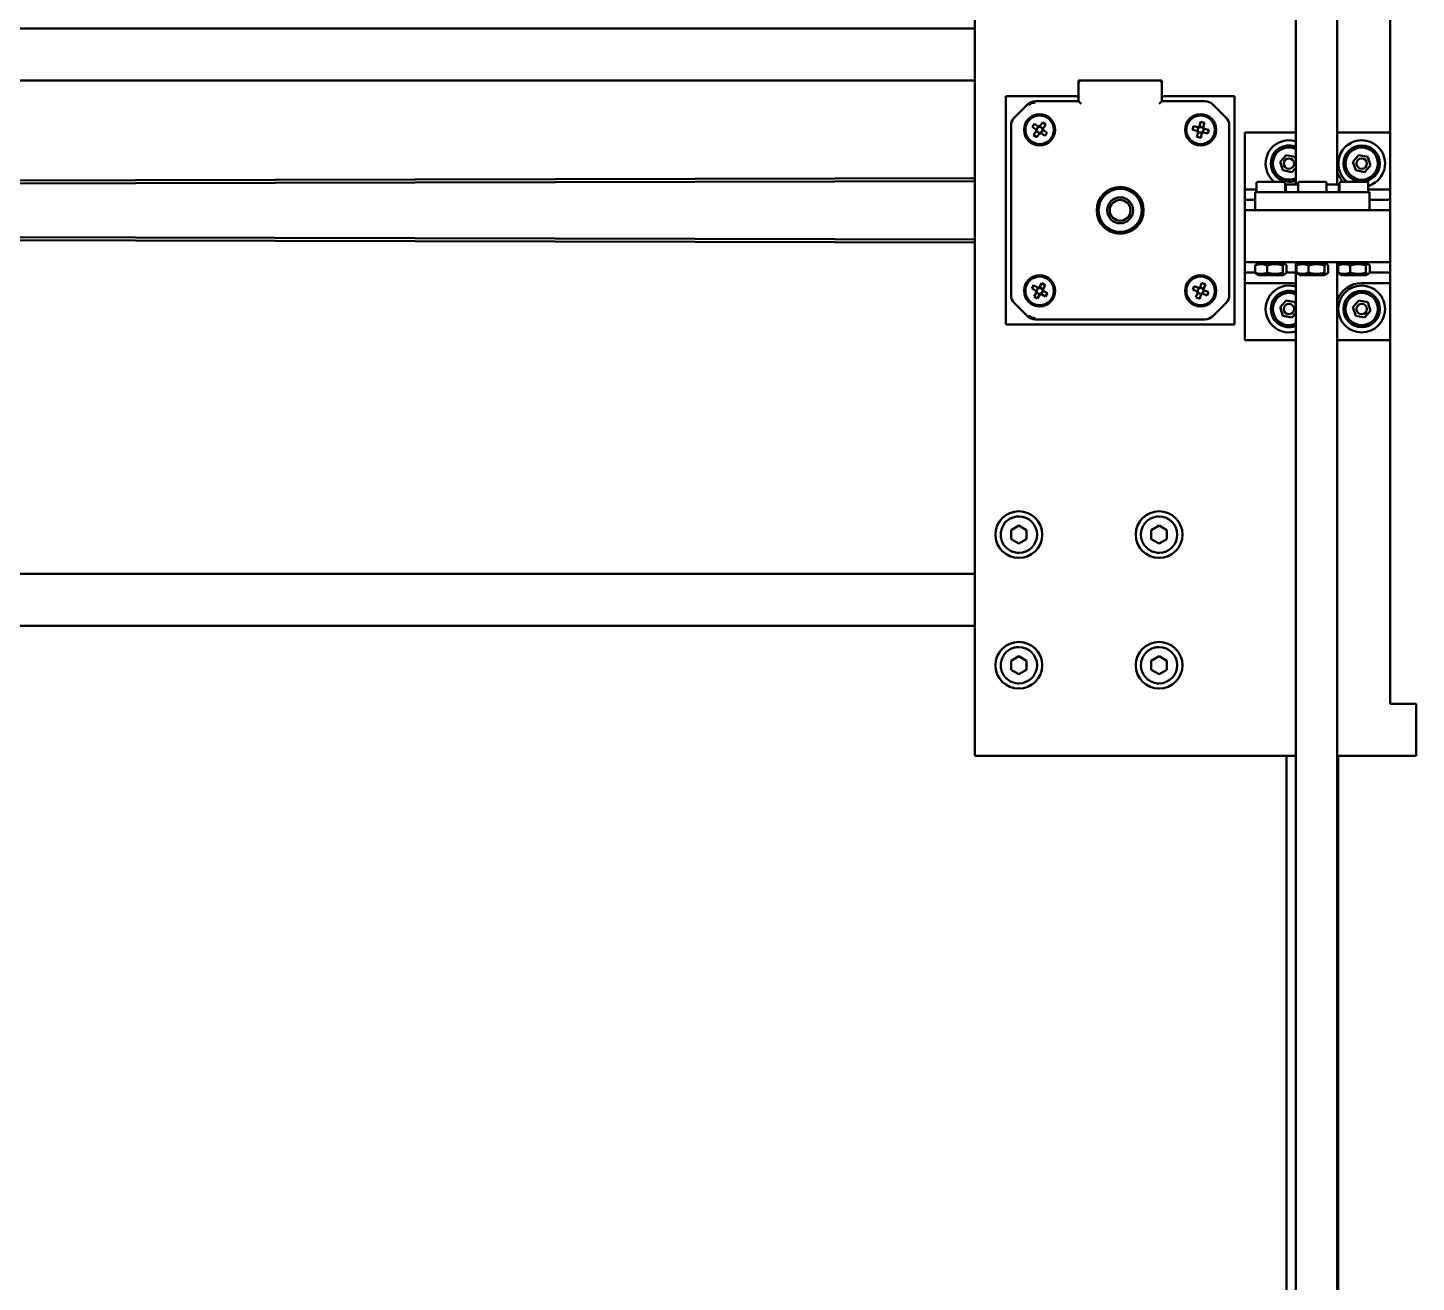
# Model space of a CAD drawing. Header units: millimetres. Extents: x -2015 to 3360, y -4745 to 2376.
# Drawn here: x 2316.1 to 2583.4, y 1659 to 1900.5 of the extents above; entities that cross this region are included whole.
import ezdxf

# ---------------------------------------------------------------- set-up
doc = ezdxf.new("R2010")
doc.units = ezdxf.units.MM
doc.header["$LTSCALE"] = 8
doc.layers.add('Visible (ISO)', color=7, linetype='Continuous', lineweight=50)

msp = doc.modelspace()

# ---------------------------------------------------------------- linework, layer by layer
at = {"layer": 'Visible (ISO)'}
for p, q in [((2560.25, 1870.34), (2560.25, 2016.31)), ((2568.25, 1870.34), (2568.25, 2016.31)), ((2578.44, 1990.34), (2578.44, 1770.34)), ((2498.44, 1760.34), (2498.44, 1982.14)), ((2131.1, 1900.34), (2498.44, 1900.34)), ((2578.44, 1900.49), (2578.44, 1890.19)), ((2131.1, 1890.34), (2498.44, 1890.34)), ((2518.94, 1890.34), (2518.44, 1890.34)), ((2518.44, 1889.84), (2518.44, 1890.34)), ((2518.94, 1890.34), (2533.94, 1890.34)), ((2534.44, 1890.34), (2533.94, 1890.34)), ((2534.44, 1890.34), (2534.44, 1890.34)), ((2534.44, 1886.34), (2534.44, 1890.34)), ((2534.44, 1890.34), (2534.44, 1889.84)), ((2578.44, 1890.19), (2578.44, 1795.08)), ((2504.44, 1843.34), (2504.44, 1887.34)), ((2504.44, 1843.34), (2504.44, 1887.34)), ((2504.44, 1887.34), (2518.44, 1887.34)), ((2518.44, 1886.34), (2518.44, 1889.84)), ((2534.44, 1889.84), (2534.44, 1889.84)), ((2534.44, 1889.84), (2534.44, 1886.34)), ((2534.44, 1889.84), (2534.44, 1886.34)), ((2534.44, 1887.34), (2548.44, 1887.34)), ((2548.44, 1887.34), (2548.44, 1843.34)), ((2506.03, 1883.12), (2508.66, 1885.75)), ((2510.07, 1886.34), (2518.44, 1886.34)), ((2518.94, 1885.84), (2518.44, 1886.34)), ((2533.94, 1885.84), (2534.44, 1886.34)), ((2534.44, 1886.34), (2542.81, 1886.34)), ((2542.81, 1886.34), (2542.81, 1886.34)), ((2546.86, 1883.12), (2544.23, 1885.75)), ((2546.86, 1883.12), (2544.23, 1885.75)), ((2544.23, 1885.75), (2544.23, 1885.75)), ((2544.23, 1885.75), (2546.86, 1883.12)), ((2544.23, 1885.75), (2544.23, 1885.75)), ((2544.23, 1885.75), (2546.86, 1883.12)), ((2509.51, 1881.4), (2509.93, 1882.01)), ((2509.93, 1882.01), (2510.68, 1881.48)), ((2510.98, 1881.53), (2511.51, 1882.28)), ((2511.51, 1882.28), (2512.11, 1881.85)), ((2541.72, 1881.5), (2541.93, 1882.38)), ((2541.93, 1882.38), (2542.65, 1882.21)), ((2542.65, 1882.21), (2542.44, 1881.32)), ((2546.86, 1883.12), (2546.86, 1883.12)), ((2546.86, 1883.12), (2546.86, 1883.12)), ((2505.44, 1848.97), (2505.44, 1881.71)), ((2510.25, 1880.88), (2509.51, 1881.4)), ((2509.77, 1879.83), (2510.3, 1880.57)), ((2510.38, 1879.4), (2509.77, 1879.83)), ((2510.32, 1880.82), (2510.39, 1880.92)), ((2510.45, 1880.57), (2510.35, 1880.65)), ((2510.9, 1880.14), (2510.38, 1879.4)), ((2510.68, 1881.33), (2510.75, 1881.43)), ((2510.96, 1880.22), (2510.86, 1880.29)), ((2510.93, 1881.46), (2511.03, 1881.39)), ((2511.21, 1880.35), (2511.13, 1880.25)), ((2511.95, 1879.67), (2511.21, 1880.19)), ((2511.43, 1881.1), (2511.53, 1881.03)), ((2511.56, 1880.85), (2511.49, 1880.75)), ((2512.11, 1881.85), (2511.59, 1881.11)), ((2511.64, 1880.8), (2512.38, 1880.27)), ((2512.38, 1880.27), (2511.95, 1879.67)), ((2540.4, 1880.83), (2540.57, 1881.55)), ((2541.28, 1880.62), (2540.4, 1880.83)), ((2540.57, 1881.55), (2541.46, 1881.34)), ((2541.23, 1879.47), (2541.44, 1880.35)), ((2541.95, 1879.29), (2541.23, 1879.47)), ((2541.37, 1880.59), (2541.4, 1880.71)), ((2541.59, 1880.41), (2541.47, 1880.44)), ((2541.52, 1881.2), (2541.55, 1881.31)), ((2541.7, 1881.41), (2541.82, 1881.38)), ((2542.16, 1880.18), (2541.95, 1879.29)), ((2542.19, 1880.27), (2542.07, 1880.3)), ((2542.3, 1881.26), (2542.42, 1881.24)), ((2542.37, 1880.48), (2542.34, 1880.36)), ((2543.31, 1880.13), (2542.43, 1880.34)), ((2542.51, 1881.08), (2542.48, 1880.96)), ((2542.6, 1881.06), (2543.49, 1880.85)), ((2543.49, 1880.85), (2543.31, 1880.13)), ((2547.44, 1878.66), (2547.44, 1881.71)), ((2547.44, 1848.97), (2547.44, 1881.71)), ((2547.44, 1881.71), (2547.44, 1881.71)), ((2547.44, 1881.71), (2547.44, 1848.97)), ((2547.44, 1881.71), (2547.44, 1881.71)), ((2547.44, 1881.71), (2547.44, 1848.97)), ((2550.44, 1869.34), (2550.44, 1880.34)), ((2550.44, 1880.34), (2560.25, 1880.34)), ((2568.25, 1880.34), (2578.44, 1880.34)), ((2578.44, 1880.34), (2578.44, 1880.34)), ((2578.44, 1840.34), (2578.44, 1880.34)), ((2578.44, 1880.34), (2578.44, 1869.34)), ((2547.44, 1878.66), (2547.44, 1852.01)), ((2547.44, 1878.66), (2547.44, 1878.66)), ((2558.94, 1877.84), (2558.94, 1877.84)), ((2572.94, 1877.84), (2572.94, 1877.84)), ((2557.25, 1874.7), (2558.4, 1875.98)), ((2557.79, 1873.05), (2557.25, 1874.7)), ((2558.4, 1875.98), (2560.1, 1875.63)), ((2560.1, 1875.63), (2560.25, 1875.17)), ((2571.25, 1874.7), (2572.4, 1875.98)), ((2571.79, 1873.05), (2571.25, 1874.7)), ((2572.4, 1875.98), (2574.1, 1875.63)), ((2574.64, 1873.98), (2573.48, 1872.69)), ((2574.1, 1875.63), (2574.64, 1873.98)), ((2498.44, 1871.54), (2142.92, 1870.7)), ((2559.48, 1872.69), (2557.79, 1873.05)), ((2560.25, 1873.55), (2559.48, 1872.69)), ((2573.48, 1872.69), (2571.79, 1873.05)), ((2498.44, 1870.94), (2142.76, 1870.1)), ((2550.44, 1869.34), (2550.44, 1867.34)), ((2552.69, 1869.34), (2550.44, 1869.34)), ((2574.44, 1868.84), (2552.44, 1868.84)), ((2552.44, 1865.34), (2552.44, 1868.84)), ((2552.69, 1870.54), (2552.69, 1868.84)), ((2552.99, 1870.84), (2557.89, 1870.84)), ((2558.19, 1870.54), (2558.19, 1868.84)), ((2558.34, 1869.34), (2558.19, 1869.34)), ((2560.69, 1870.34), (2558.34, 1870.34)), ((2558.34, 1868.84), (2558.34, 1870.34)), ((2558.94, 1870.84), (2558.94, 1870.84)), ((2560.69, 1870.54), (2560.69, 1868.84)), ((2560.99, 1870.84), (2565.89, 1870.84)), ((2566.19, 1870.54), (2566.19, 1868.84)), ((2568.54, 1870.34), (2566.19, 1870.34)), ((2568.54, 1868.84), (2568.54, 1870.34)), ((2568.69, 1870.54), (2568.69, 1868.84)), ((2568.99, 1870.84), (2573.89, 1870.84)), ((2574.19, 1870.54), (2574.19, 1868.84)), ((2578.44, 1869.34), (2574.19, 1869.34)), ((2574.44, 1865.34), (2574.44, 1868.84)), ((2578.44, 1867.34), (2578.44, 1869.34)), ((2578.44, 1869.34), (2578.44, 1869.34)), ((2550.44, 1867.34), (2550.44, 1865.34)), ((2552.44, 1867.34), (2550.44, 1867.34)), ((2578.44, 1867.34), (2574.44, 1867.34)), ((2578.44, 1865.34), (2578.44, 1867.34)), ((2578.44, 1865.34), (2550.44, 1865.34)), ((2550.44, 1865.34), (2550.44, 1855.34)), ((2578.44, 1865.34), (2578.44, 1865.34)), ((2578.44, 1855.34), (2578.44, 1865.34)), ((2131.1, 1860.61), (2498.44, 1859.74)), ((2131.1, 1860.01), (2498.44, 1859.14)), ((2550.44, 1855.34), (2550.44, 1853.34)), ((2550.44, 1855.34), (2578.44, 1855.34)), ((2553.14, 1855.24), (2552.62, 1854.94)), ((2557.74, 1855.24), (2553.14, 1855.24)), ((2553.94, 1855.34), (2553.94, 1855.24)), ((2556.94, 1855.34), (2556.94, 1855.24)), ((2557.74, 1855.24), (2558.26, 1854.94)), ((2560.25, 1615.75), (2560.25, 1855.34)), ((2561.14, 1855.24), (2560.62, 1854.94)), ((2565.74, 1855.24), (2561.14, 1855.24)), ((2561.94, 1855.34), (2561.94, 1855.24)), ((2564.94, 1855.34), (2564.94, 1855.24)), ((2565.74, 1855.24), (2566.26, 1854.94)), ((2568.25, 1558.91), (2568.25, 1855.34)), ((2569.14, 1855.24), (2568.62, 1854.94)), ((2573.74, 1855.24), (2569.14, 1855.24)), ((2569.94, 1855.34), (2569.94, 1855.24)), ((2572.94, 1855.34), (2572.94, 1855.24)), ((2573.74, 1855.24), (2574.26, 1854.94)), ((2578.44, 1853.34), (2578.44, 1855.34)), ((2578.44, 1855.34), (2578.44, 1855.34)), ((2550.44, 1853.34), (2552.41, 1853.34)), ((2550.44, 1853.34), (2550.44, 1851.34)), ((2552.41, 1854.73), (2552.41, 1853.34)), ((2553.14, 1852.84), (2552.62, 1853.14)), ((2553.14, 1852.84), (2557.74, 1852.84)), ((2554.73, 1854.73), (2554.73, 1853.34)), ((2557.74, 1852.84), (2558.26, 1853.14)), ((2557.77, 1854.73), (2557.77, 1853.34)), ((2558.47, 1853.34), (2560.25, 1853.34)), ((2558.48, 1854.73), (2558.48, 1853.34)), ((2560.41, 1854.73), (2560.41, 1853.34)), ((2561.14, 1852.84), (2560.62, 1853.14)), ((2561.14, 1852.84), (2565.74, 1852.84)), ((2562.73, 1854.73), (2562.73, 1853.34)), ((2565.74, 1852.84), (2566.26, 1853.14)), ((2565.77, 1854.73), (2565.77, 1853.34)), ((2566.48, 1854.73), (2566.48, 1853.34)), ((2568.25, 1853.34), (2568.41, 1853.34)), ((2568.41, 1854.73), (2568.41, 1853.34)), ((2569.14, 1852.84), (2568.62, 1853.14)), ((2569.14, 1852.84), (2573.74, 1852.84)), ((2570.73, 1854.73), (2570.73, 1853.34)), ((2573.74, 1852.84), (2574.26, 1853.14)), ((2573.77, 1854.73), (2573.77, 1853.34)), ((2574.47, 1853.34), (2578.44, 1853.34)), ((2574.48, 1854.73), (2574.48, 1853.34)), ((2578.44, 1851.34), (2578.44, 1853.34)), ((2509.46, 1850.27), (2509.83, 1850.91)), ((2510.25, 1849.81), (2509.46, 1850.27)), ((2509.83, 1850.91), (2510.62, 1850.45)), ((2510.33, 1849.77), (2510.39, 1849.87)), ((2510.64, 1850.3), (2510.7, 1850.41)), ((2510.87, 1850.45), (2510.98, 1850.39)), ((2510.92, 1850.53), (2511.37, 1851.32)), ((2511.37, 1851.32), (2512.01, 1850.95)), ((2511.41, 1850.15), (2511.51, 1850.08)), ((2511.56, 1849.91), (2511.5, 1849.8)), ((2512.01, 1850.95), (2511.56, 1850.16)), ((2511.64, 1849.86), (2512.43, 1849.41)), ((2540.42, 1850.07), (2540.7, 1850.76)), ((2541.26, 1849.72), (2540.42, 1850.07)), ((2540.7, 1850.76), (2541.54, 1850.41)), ((2541.34, 1849.69), (2541.39, 1849.8)), ((2541.58, 1850.26), (2541.63, 1850.37)), ((2541.79, 1850.44), (2541.91, 1850.39)), ((2541.83, 1850.53), (2542.18, 1851.36)), ((2542.18, 1851.36), (2542.86, 1851.08)), ((2542.36, 1850.2), (2542.48, 1850.15)), ((2542.54, 1849.99), (2542.5, 1849.87)), ((2542.86, 1851.08), (2542.51, 1850.24)), ((2542.63, 1849.95), (2543.47, 1849.6)), ((2547.44, 1848.97), (2547.44, 1852.01)), ((2547.44, 1852.01), (2547.44, 1852.01)), ((2550.44, 1851.34), (2558.94, 1851.34)), ((2550.44, 1840.34), (2550.44, 1851.34)), ((2558.94, 1849.84), (2558.94, 1849.84)), ((2572.94, 1851.34), (2578.44, 1851.34)), ((2572.94, 1849.84), (2572.94, 1849.84)), ((2578.44, 1851.34), (2578.44, 1851.34)), ((2578.44, 1851.34), (2578.44, 1840.34)), ((2508.66, 1844.92), (2506.03, 1847.55)), ((2509.87, 1848.72), (2510.33, 1849.51)), ((2510.51, 1848.35), (2509.87, 1848.72)), ((2510.48, 1849.53), (2510.37, 1849.59)), ((2510.97, 1849.14), (2510.51, 1848.35)), ((2511.01, 1849.22), (2510.91, 1849.28)), ((2511.25, 1849.37), (2511.19, 1849.27)), ((2512.06, 1848.77), (2511.27, 1849.22)), ((2512.43, 1849.41), (2512.06, 1848.77)), ((2541.02, 1848.6), (2541.37, 1849.44)), ((2541.71, 1848.31), (2541.02, 1848.6)), ((2541.52, 1849.47), (2541.41, 1849.52)), ((2542.06, 1849.15), (2541.71, 1848.31)), ((2542.09, 1849.24), (2541.98, 1849.28)), ((2542.31, 1849.42), (2542.26, 1849.3)), ((2543.18, 1848.92), (2542.34, 1849.27)), ((2543.47, 1849.6), (2543.18, 1848.92)), ((2544.23, 1844.92), (2546.86, 1847.55)), ((2544.23, 1844.92), (2546.86, 1847.55)), ((2546.86, 1847.55), (2544.23, 1844.92)), ((2546.86, 1847.55), (2544.23, 1844.92)), ((2546.86, 1847.55), (2546.86, 1847.55)), ((2546.86, 1847.55), (2546.86, 1847.55)), ((2547.44, 1848.97), (2547.44, 1848.97)), ((2547.44, 1848.97), (2547.44, 1848.97)), ((2557.25, 1846.7), (2558.4, 1847.98)), ((2558.4, 1847.98), (2560.1, 1847.63)), ((2560.1, 1847.63), (2560.25, 1847.17)), ((2571.25, 1846.7), (2572.4, 1847.98)), ((2572.4, 1847.98), (2574.1, 1847.63)), ((2574.1, 1847.63), (2574.64, 1845.98)), ((2544.23, 1844.92), (2544.23, 1844.92)), ((2544.23, 1844.92), (2544.23, 1844.92)), ((2557.79, 1845.05), (2557.25, 1846.7)), ((2559.48, 1844.69), (2557.79, 1845.05)), ((2560.25, 1845.55), (2559.48, 1844.69)), ((2571.79, 1845.05), (2571.25, 1846.7)), ((2573.48, 1844.69), (2571.79, 1845.05)), ((2574.64, 1845.98), (2573.48, 1844.69)), ((2548.44, 1843.34), (2504.44, 1843.34)), ((2542.81, 1844.34), (2510.07, 1844.34)), ((2542.81, 1844.34), (2542.81, 1844.34)), ((2558.94, 1842.84), (2558.94, 1842.84)), ((2572.94, 1842.84), (2572.94, 1842.84)), ((2560.25, 1840.34), (2550.44, 1840.34)), ((2578.44, 1840.34), (2568.25, 1840.34)), ((2578.44, 1840.34), (2578.44, 1840.34)), ((2505.44, 1803.78), (2506.94, 1804.64)), ((2506.94, 1806.41), (2506.94, 1806.41)), ((2506.94, 1804.64), (2508.44, 1803.78)), ((2532.44, 1803.78), (2533.94, 1804.64)), ((2533.94, 1806.41), (2533.94, 1806.41)), ((2533.94, 1804.64), (2535.44, 1803.78)), ((2505.44, 1802.05), (2505.44, 1803.78)), ((2506.94, 1801.18), (2505.44, 1802.05)), ((2508.44, 1802.05), (2506.94, 1801.18)), ((2508.44, 1803.78), (2508.44, 1802.05)), ((2532.44, 1802.05), (2532.44, 1803.78)), ((2533.94, 1801.18), (2532.44, 1802.05)), ((2535.44, 1802.05), (2533.94, 1801.18)), ((2535.44, 1803.78), (2535.44, 1802.05)), ((2506.94, 1799.41), (2506.94, 1799.41)), ((2533.94, 1799.41), (2533.94, 1799.41)), ((2169.6, 1795.34), (2498.44, 1795.34)), ((2578.44, 1785.59), (2578.44, 1795.08)), ((2169.6, 1785.34), (2498.44, 1785.34)), ((2578.44, 1785.59), (2578.44, 1780.34)), ((2506.94, 1781.26), (2506.94, 1781.26)), ((2533.94, 1781.26), (2533.94, 1781.26)), ((2578.44, 1780.34), (2578.44, 1775.34)), ((2505.44, 1778.63), (2506.94, 1779.49)), ((2505.44, 1776.9), (2505.44, 1778.63)), ((2506.94, 1779.49), (2508.44, 1778.63)), ((2508.44, 1778.63), (2508.44, 1776.9)), ((2532.44, 1778.63), (2533.94, 1779.49)), ((2532.44, 1776.9), (2532.44, 1778.63)), ((2533.94, 1779.49), (2535.44, 1778.63)), ((2535.44, 1778.63), (2535.44, 1776.9)), ((2506.94, 1776.03), (2505.44, 1776.9)), ((2508.44, 1776.9), (2506.94, 1776.03)), ((2533.94, 1776.03), (2532.44, 1776.9)), ((2535.44, 1776.9), (2533.94, 1776.03)), ((2578.44, 1775.34), (2578.44, 1775.34)), ((2578.44, 1770.34), (2578.44, 1775.34)), ((2506.94, 1774.26), (2506.94, 1774.26)), ((2533.94, 1774.26), (2533.94, 1774.26)), ((2578.44, 1770.34), (2583.44, 1770.34)), ((2583.44, 1760.34), (2583.44, 1770.34)), ((2583.44, 1770.34), (2583.44, 1770.34)), ((2583.44, 1760.34), (2583.44, 1770.34)), ((2560.25, 1760.34), (2498.44, 1760.34)), ((2558.44, 1615.76), (2558.44, 1760.34)), ((2583.44, 1760.34), (2568.25, 1760.34)), ((2568.44, 1558.91), (2568.44, 1760.34)), ((2583.44, 1760.34), (2583.44, 1760.34))]:
    msp.add_line(p, q, dxfattribs=at)
for centre, radius in [((2510.94, 1880.84), 3), ((2510.94, 1880.84), 2.75), ((2541.94, 1880.84), 3), ((2541.94, 1880.84), 2.75), ((2572.94, 1874.34), 3.5), ((2572.94, 1874.34), 3.1), ((2558.94, 1874.34), 1), ((2572.94, 1874.34), 1), ((2526.44, 1865.34), 4.5), ((2526.44, 1865.34), 4.15), ((2526.44, 1865.34), 2.5), ((2526.44, 1865.34), 2), ((2510.94, 1849.84), 3), ((2510.94, 1849.84), 2.75), ((2541.94, 1849.84), 3), ((2541.94, 1849.84), 2.75), ((2572.94, 1846.34), 4.5), ((2572.94, 1846.34), 3.5), ((2558.94, 1846.34), 1), ((2572.94, 1846.34), 3.1), ((2572.94, 1846.34), 1), ((2506.94, 1802.91), 4.5), ((2533.94, 1802.91), 4.5), ((2506.94, 1777.76), 4.5), ((2533.94, 1777.76), 4.5)]:
    msp.add_circle(centre, radius, dxfattribs=at)
for centre, radius, start, end in [((2518.94, 1889.84), 0.5, 90, 180), ((2533.94, 1889.84), 0.5, 0, 90), ((2510.07, 1884.34), 2, 90, 135), ((2510.07, 1884.34), 1.75, 90, 135), ((2542.81, 1884.34), 2, 45, 90), ((2542.81, 1884.34), 2, 45, 90), ((2507.44, 1881.71), 2, 135, 180), ((2545.44, 1881.71), 2, 0, 45), ((2545.44, 1881.71), 2, 0, 45), ((2510.94, 1880.84), 0.697, 176.741, 202.5696), ((2510.94, 1880.84), 0.556, 118.2172, 171.0934), ((2510.94, 1880.84), 0.556, 171.0934, 186.3735), ((2510.94, 1880.84), 0.556, 186.3735, 192.9371), ((2510.94, 1880.84), 0.556, 192.9371, 208.2172), ((2510.94, 1880.84), 0.556, 208.2172, 261.0934), ((2510.94, 1880.84), 0.697, 86.741, 112.5696), ((2510.94, 1880.84), 0.556, 102.9371, 118.2172), ((2510.94, 1880.84), 0.556, 96.3735, 102.9371), ((2510.94, 1880.84), 0.556, 261.0934, 276.3735), ((2510.94, 1880.84), 0.556, 81.0934, 96.3735), ((2510.94, 1880.84), 0.697, 266.741, 292.5696), ((2510.94, 1880.84), 0.556, 276.3735, 282.9371), ((2510.94, 1880.84), 0.556, 28.2172, 81.0934), ((2510.94, 1880.84), 0.556, 282.9371, 298.2172), ((2510.94, 1880.84), 0.556, 298.2172, 351.0934), ((2510.94, 1880.84), 0.556, 12.9371, 28.2172), ((2510.94, 1880.84), 0.556, 6.3735, 12.9371), ((2510.94, 1880.84), 0.556, 351.0934, 6.3735), ((2510.94, 1880.84), 0.697, 356.741, 22.5696), ((2541.94, 1880.84), 0.697, 198.5278, 224.3564), ((2541.94, 1880.84), 0.556, 140.004, 192.8802), ((2541.94, 1880.84), 0.556, 192.8802, 208.1603), ((2541.94, 1880.84), 0.556, 208.1603, 214.7239), ((2541.94, 1880.84), 0.697, 108.5278, 134.3564), ((2541.94, 1880.84), 0.556, 214.7239, 230.004), ((2541.94, 1880.84), 0.556, 124.7239, 140.004), ((2541.94, 1880.84), 0.556, 230.004, 282.8802), ((2541.94, 1880.84), 0.556, 118.1603, 124.7239), ((2541.94, 1880.84), 0.556, 102.8802, 118.1603), ((2541.94, 1880.84), 0.556, 50.004, 102.8802), ((2541.94, 1880.84), 0.556, 282.8802, 298.1603), ((2541.94, 1880.84), 0.697, 288.5278, 314.3564), ((2541.94, 1880.84), 0.556, 298.1603, 304.7239), ((2541.94, 1880.84), 0.556, 304.7239, 320.004), ((2541.94, 1880.84), 0.556, 34.7239, 50.004), ((2541.94, 1880.84), 0.556, 320.004, 12.8802), ((2541.94, 1880.84), 0.556, 28.1603, 34.7239), ((2541.94, 1880.84), 0.556, 12.8802, 28.1603), ((2541.94, 1880.84), 0.697, 18.5278, 44.3564), ((2558.94, 1874.34), 4.5, 73.1075, 231.0576), ((2558.94, 1874.34), 3.5, 68.0621, 291.9379), ((2558.94, 1874.34), 3.1, 65.0512, 294.9488), ((2558.94, 1874.34), 3.5, 68.0623, 89.9995), ((2572.94, 1874.34), 4.5, 286.1265, 231.0576), ((2572.94, 1874.34), 3.5, 269.9995, 89.9995), ((2572.94, 1874.34), 5, 200.2027, 224.427), ((2572.94, 1874.34), 5, 200.2018, 224.427), ((2526.44, 1865.34), 4.5, 107.3916, 117.609), ((2522.73, 1869.05), 1.65, 356.065, 9.6047), ((2526.44, 1870.59), 1.65, 215.3955, 228.9352), ((2526.44, 1870.59), 1.65, 311.0646, 324.6039), ((2530.16, 1869.05), 1.65, 170.3962, 183.9356), ((2552.99, 1870.54), 0.3, 90, 180), ((2557.89, 1870.54), 0.3, 0, 90), ((2558.94, 1874.34), 4.5, 260.4048, 262.3366), ((2558.94, 1874.34), 3.5, 269.9995, 291.9377), ((2560.99, 1870.54), 0.3, 90, 180), ((2565.89, 1870.54), 0.3, 0, 90), ((2568.99, 1870.54), 0.3, 90, 180), ((2573.89, 1870.54), 0.3, 0, 90), ((2526.44, 1865.34), 4.5, 152.3914, 162.6089), ((2521.19, 1865.34), 1.65, 41.0652, 54.6049), ((2522.73, 1869.05), 1.65, 260.3949, 273.9348), ((2530.16, 1869.05), 1.65, 266.0642, 279.6034), ((2526.44, 1865.34), 4.15, 15.1403, 29.8598), ((2531.69, 1865.34), 1.65, 125.3967, 138.9358), ((2521.19, 1865.34), 1.65, 305.3951, 318.9348), ((2526.44, 1865.34), 4.5, 197.3911, 207.6086), ((2522.73, 1861.63), 1.65, 86.0652, 99.6051), ((2526.44, 1865.34), 4.15, 330.1402, 344.8597), ((2530.16, 1861.63), 1.65, 80.3966, 93.9358), ((2531.69, 1865.34), 1.65, 221.0642, 234.6033), ((2522.73, 1861.63), 1.65, 350.3953, 3.935), ((2526.44, 1865.34), 4.5, 242.391, 252.6084), ((2526.44, 1860.09), 1.65, 131.0648, 144.6045), ((2526.44, 1860.09), 1.65, 35.3961, 48.9354), ((2530.16, 1861.63), 1.65, 176.0644, 189.6038), ((2510.94, 1849.84), 0.697, 182.0895, 207.918), ((2510.94, 1849.84), 0.556, 123.5656, 176.4419), ((2510.94, 1849.84), 0.556, 176.4419, 191.722), ((2510.94, 1849.84), 0.697, 92.0895, 117.918), ((2510.94, 1849.84), 0.556, 108.2855, 123.5656), ((2510.94, 1849.84), 0.556, 101.722, 108.2855), ((2510.94, 1849.84), 0.556, 86.4419, 101.722), ((2510.94, 1849.84), 0.556, 33.5656, 86.4419), ((2510.94, 1849.84), 0.556, 303.5656, 356.4419), ((2510.94, 1849.84), 0.556, 18.2855, 33.5656), ((2510.94, 1849.84), 0.556, 11.722, 18.2855), ((2510.94, 1849.84), 0.556, 356.4419, 11.722), ((2510.94, 1849.84), 0.697, 2.0895, 27.918), ((2541.94, 1849.84), 0.556, 130.8811, 183.7573), ((2541.94, 1849.84), 0.556, 183.7573, 199.0374), ((2541.94, 1849.84), 0.697, 99.4049, 125.2335), ((2541.94, 1849.84), 0.556, 115.601, 130.8811), ((2541.94, 1849.84), 0.556, 109.0374, 115.601), ((2541.94, 1849.84), 0.556, 93.7573, 109.0374), ((2541.94, 1849.84), 0.556, 40.8811, 93.7573), ((2541.94, 1849.84), 0.556, 310.8811, 3.7573), ((2541.94, 1849.84), 0.556, 25.601, 40.8811), ((2541.94, 1849.84), 0.556, 19.0374, 25.601), ((2541.94, 1849.84), 0.556, 3.7573, 19.0374), ((2541.94, 1849.84), 0.697, 9.4049, 35.2335), ((2558.94, 1846.34), 4.5, 73.1075, 286.8925), ((2558.94, 1846.34), 3.5, 68.0621, 291.9379), ((2558.94, 1846.34), 5, 74.8396, 90), ((2558.94, 1846.34), 5, 89.9997, 90), ((2558.94, 1846.34), 3.5, 68.0623, 89.9995), ((2572.94, 1846.34), 5, 90, 159.7973), ((2572.94, 1846.34), 5, 90, 159.7982), ((2572.94, 1846.34), 3.5, 269.9995, 89.9995), ((2507.44, 1848.97), 2, 180, 225), ((2510.94, 1849.84), 0.556, 191.722, 198.2855), ((2510.94, 1849.84), 0.556, 198.2855, 213.5656), ((2510.94, 1849.84), 0.556, 213.5656, 266.4419), ((2510.94, 1849.84), 0.556, 266.4419, 281.722), ((2510.94, 1849.84), 0.697, 272.0895, 297.918), ((2510.94, 1849.84), 0.556, 281.722, 288.2855), ((2510.94, 1849.84), 0.556, 288.2855, 303.5656), ((2541.94, 1849.84), 0.697, 189.4049, 215.2335), ((2541.94, 1849.84), 0.556, 199.0374, 205.601), ((2541.94, 1849.84), 0.556, 205.601, 220.8811), ((2541.94, 1849.84), 0.556, 220.8811, 273.7573), ((2541.94, 1849.84), 0.556, 273.7573, 289.0374), ((2541.94, 1849.84), 0.697, 279.4049, 305.2335), ((2541.94, 1849.84), 0.556, 289.0374, 295.601), ((2541.94, 1849.84), 0.556, 295.601, 310.8811), ((2545.44, 1848.97), 2, 315, 0), ((2545.44, 1848.97), 2, 315, 0), ((2558.94, 1846.34), 3.1, 65.0512, 294.9488), ((2510.07, 1846.34), 2, 225, 270), ((2510.07, 1846.34), 1.75, 225, 270), ((2542.81, 1846.34), 2, 270, 315), ((2542.81, 1846.34), 2, 270, 315), ((2558.94, 1846.34), 3.5, 269.9995, 291.9377), ((2506.94, 1802.91), 3.5, 269.9995, 89.9995), ((2533.94, 1802.91), 3.5, 269.9995, 89.9995), ((2506.94, 1777.76), 3.5, 269.9995, 89.9995), ((2533.94, 1777.76), 3.5, 269.9995, 89.9995)]:
    msp.add_arc(centre, radius, start, end, dxfattribs=at)
for centre, major_axis, ratio, start_param, end_param in [((2510.89, 1880.88), (-0.405, 0.287), 0.990108, 5.754505, 6.811282), ((2510.9, 1880.78), (-0.287, -0.404), 0.99011, 5.755208, 6.811985), ((2510.98, 1880.89), (0.287, 0.405), 0.990122, 5.754385, 6.811162), ((2511, 1880.8), (0.404, -0.287), 0.990124, 5.755089, 6.811866), ((2541.88, 1880.85), (-0.482, 0.116), 0.990106, 5.754679, 6.811456), ((2541.93, 1880.77), (-0.116, -0.482), 0.990114, 5.755287, 6.812064), ((2541.96, 1880.91), (0.116, 0.482), 0.990118, 5.754306, 6.811083), ((2542.01, 1880.82), (0.482, -0.116), 0.990126, 5.754915, 6.811692), ((2510.88, 1849.87), (-0.43, 0.248), 0.990107, 5.754545, 6.811322), ((2510.98, 1849.9), (0.248, 0.43), 0.990121, 5.75436, 6.811137), ((2511, 1849.8), (0.429, -0.248), 0.990125, 5.755049, 6.811826), ((2541.88, 1849.86), (-0.458, 0.191), 0.990107, 5.754602, 6.811379), ((2541.97, 1849.9), (0.191, 0.458), 0.99012, 5.754331, 6.811108), ((2542.01, 1849.81), (0.458, -0.191), 0.990125, 5.754991, 6.811769), ((2510.91, 1849.78), (-0.248, -0.429), 0.990111, 5.755234, 6.812011), ((2541.92, 1849.77), (-0.191, -0.457), 0.990112, 5.755262, 6.812039)]:
    msp.add_ellipse(centre, major_axis=major_axis, ratio=ratio, start_param=start_param, end_param=end_param, dxfattribs=at)
for points, weights in [([(2510.25, 1880.88), (2510.33, 1880.82), (2510.39, 1880.78)], [1.01316227985, 1.02613455902, 1.01895266122]), ([(2510.4, 1880.71), (2510.36, 1880.65), (2510.3, 1880.57)], [1.01895266133, 1.02613455908, 1.01316227986]), ([(2510.82, 1881.38), (2510.75, 1881.42), (2510.68, 1881.48)], [1.01895266133, 1.02613455908, 1.01316227986]), ([(2510.98, 1881.53), (2510.93, 1881.45), (2510.88, 1881.39)], [1.01316227984, 1.02613455901, 1.01895266122]), ([(2510.9, 1880.14), (2510.96, 1880.22), (2511, 1880.29)], [1.01316227984, 1.02613455901, 1.01895266122]), ([(2511.07, 1880.3), (2511.13, 1880.25), (2511.21, 1880.19)], [1.01895266133, 1.02613455908, 1.01316227986]), ([(2511.48, 1880.96), (2511.53, 1881.03), (2511.59, 1881.11)], [1.01895266133, 1.02613455908, 1.01316227986]), ([(2511.64, 1880.8), (2511.56, 1880.85), (2511.5, 1880.9)], [1.01316227985, 1.02613455902, 1.01895266122]), ([(2541.28, 1880.62), (2541.38, 1880.59), (2541.45, 1880.58)], [1.01316227727, 1.02613455298, 1.0189526559]), ([(2541.49, 1880.52), (2541.47, 1880.45), (2541.44, 1880.35)], [1.01895265587, 1.02613455296, 1.01316227723]), ([(2541.63, 1881.29), (2541.55, 1881.31), (2541.46, 1881.34)], [1.01895265587, 1.02613455296, 1.01316227723]), ([(2541.72, 1881.5), (2541.7, 1881.4), (2541.68, 1881.33)], [1.01316227727, 1.02613455298, 1.01895265589]), ([(2542.16, 1880.18), (2542.19, 1880.27), (2542.21, 1880.35)], [1.01316227727, 1.02613455298, 1.01895265589]), ([(2542.26, 1880.38), (2542.34, 1880.36), (2542.43, 1880.34)], [1.01895265587, 1.02613455296, 1.01316227723]), ([(2542.4, 1881.15), (2542.42, 1881.23), (2542.44, 1881.32)], [1.01895265587, 1.02613455296, 1.01316227723]), ([(2542.6, 1881.06), (2542.51, 1881.08), (2542.43, 1881.1)], [1.01316227727, 1.02613455298, 1.0189526559]), ([(2554.73, 1854.73), (2553.57, 1855.19), (2552.41, 1854.73)], [1, 1.15470053838, 1]), ([(2552.41, 1854.73), (2552.52, 1854.88), (2552.62, 1854.94)], [1, 1.04467327004, 1.06354571124]), ([(2552.41, 1853.34), (2553.57, 1852.88), (2554.73, 1853.34)], [1, 1.15470053838, 1]), ([(2552.62, 1853.14), (2552.52, 1853.2), (2552.41, 1853.34)], [1.06354571126, 1.04467327006, 1]), ([(2557.77, 1854.73), (2556.25, 1855.19), (2554.73, 1854.73)], [1, 1.15470053838, 1]), ([(2554.73, 1853.34), (2556.25, 1852.88), (2557.77, 1853.34)], [1, 1.15470053838, 1]), ([(2558.48, 1854.73), (2558.12, 1855.19), (2557.77, 1854.73)], [1, 1.15470053838, 1]), ([(2557.77, 1853.34), (2558.12, 1852.88), (2558.48, 1853.34)], [1, 1.15470053838, 1]), ([(2562.73, 1854.73), (2561.57, 1855.19), (2560.41, 1854.73)], [1, 1.15470053838, 1]), ([(2560.41, 1854.73), (2560.52, 1854.88), (2560.62, 1854.94)], [1, 1.04467327004, 1.06354571124]), ([(2560.41, 1853.34), (2561.57, 1852.88), (2562.73, 1853.34)], [1, 1.15470053838, 1]), ([(2560.62, 1853.14), (2560.52, 1853.2), (2560.41, 1853.34)], [1.06354571126, 1.04467327006, 1]), ([(2565.77, 1854.73), (2564.25, 1855.19), (2562.73, 1854.73)], [1, 1.15470053838, 1]), ([(2562.73, 1853.34), (2564.25, 1852.88), (2565.77, 1853.34)], [1, 1.15470053838, 1]), ([(2566.48, 1854.73), (2566.12, 1855.19), (2565.77, 1854.73)], [1, 1.15470053838, 1]), ([(2565.77, 1853.34), (2566.12, 1852.88), (2566.48, 1853.34)], [1, 1.15470053838, 1]), ([(2570.73, 1854.73), (2569.57, 1855.19), (2568.41, 1854.73)], [1, 1.15470053838, 1]), ([(2568.41, 1854.73), (2568.52, 1854.88), (2568.62, 1854.94)], [1, 1.04467327004, 1.06354571124]), ([(2568.41, 1853.34), (2569.57, 1852.88), (2570.73, 1853.34)], [1, 1.15470053838, 1]), ([(2568.62, 1853.14), (2568.52, 1853.2), (2568.41, 1853.34)], [1.06354571126, 1.04467327006, 1]), ([(2573.77, 1854.73), (2572.25, 1855.19), (2570.73, 1854.73)], [1, 1.15470053838, 1]), ([(2570.73, 1853.34), (2572.25, 1852.88), (2573.77, 1853.34)], [1, 1.15470053838, 1]), ([(2574.48, 1854.73), (2574.12, 1855.19), (2573.77, 1854.73)], [1, 1.15470053838, 1]), ([(2573.77, 1853.34), (2574.12, 1852.88), (2574.48, 1853.34)], [1, 1.15470053838, 1]), ([(2510.25, 1849.81), (2510.33, 1849.76), (2510.4, 1849.72)], [1.01316227808, 1.02613455496, 1.01895265765]), ([(2510.77, 1850.37), (2510.7, 1850.4), (2510.62, 1850.45)], [1.01895265764, 1.02613455495, 1.01316227808]), ([(2510.92, 1850.53), (2510.87, 1850.45), (2510.83, 1850.38)], [1.01316227807, 1.02613455495, 1.01895265763]), ([(2511.47, 1850.01), (2511.51, 1850.08), (2511.56, 1850.16)], [1.01895265763, 1.02613455495, 1.01316227807]), ([(2511.64, 1849.86), (2511.55, 1849.91), (2511.49, 1849.95)], [1.01316227808, 1.02613455496, 1.01895265766]), ([(2541.7, 1850.34), (2541.63, 1850.37), (2541.54, 1850.41)], [1.01895266106, 1.02613455887, 1.01316227979]), ([(2541.83, 1850.53), (2541.79, 1850.44), (2541.76, 1850.36)], [1.01316227981, 1.02613455889, 1.01895266108]), ([(2542.44, 1850.08), (2542.47, 1850.15), (2542.51, 1850.24)], [1.01895266106, 1.02613455886, 1.01316227978]), ([(2542.63, 1849.95), (2542.54, 1849.99), (2542.47, 1850.02)], [1.01316227981, 1.02613455889, 1.01895266108]), ([(2510.41, 1849.66), (2510.38, 1849.6), (2510.33, 1849.51)], [1.01895265763, 1.02613455495, 1.01316227807]), ([(2510.97, 1849.14), (2511.02, 1849.23), (2511.06, 1849.29)], [1.01316227807, 1.02613455495, 1.01895265763]), ([(2511.12, 1849.31), (2511.18, 1849.27), (2511.27, 1849.22)], [1.01895265764, 1.02613455495, 1.01316227808]), ([(2541.26, 1849.72), (2541.35, 1849.69), (2541.42, 1849.66)], [1.01316227981, 1.02613455889, 1.01895266108]), ([(2541.44, 1849.6), (2541.41, 1849.53), (2541.37, 1849.44)], [1.01895266106, 1.02613455886, 1.01316227978]), ([(2542.06, 1849.15), (2542.09, 1849.24), (2542.12, 1849.31)], [1.01316227981, 1.02613455889, 1.01895266108]), ([(2542.18, 1849.34), (2542.25, 1849.31), (2542.34, 1849.27)], [1.01895266106, 1.02613455887, 1.01316227979]), ([(2505.44, 1803.78), (2505.44, 1802.91), (2505.44, 1802.05)], [1, 1.15470053838, 1]), ([(2532.44, 1803.78), (2532.44, 1802.91), (2532.44, 1802.05)], [1, 1.15470053838, 1]), ([(2505.44, 1778.63), (2505.44, 1777.76), (2505.44, 1776.9)], [1, 1.15470053838, 1]), ([(2532.44, 1778.63), (2532.44, 1777.76), (2532.44, 1776.9)], [1, 1.15470053838, 1])]:
    msp.add_rational_spline(points, weights, degree=2, dxfattribs=at)
for points in [[(2506.94, 1799.41), (2506.57, 1799.41), (2506.2, 1799.47), (2505.49, 1799.71), (2505.15, 1799.88), (2504.55, 1800.33), (2504.29, 1800.6), (2503.86, 1801.21), (2503.7, 1801.55), (2503.48, 1802.27), (2503.43, 1802.64), (2503.46, 1803.39), (2503.53, 1803.76), (2503.78, 1804.46), (2503.97, 1804.79), (2504.43, 1805.38), (2504.71, 1805.63), (2505.33, 1806.04), (2505.68, 1806.2), (2506.33, 1806.37), (2506.64, 1806.41), (2506.94, 1806.41)], [(2533.94, 1799.41), (2533.57, 1799.41), (2533.2, 1799.47), (2532.49, 1799.71), (2532.15, 1799.88), (2531.55, 1800.33), (2531.29, 1800.6), (2530.86, 1801.21), (2530.7, 1801.55), (2530.48, 1802.27), (2530.43, 1802.64), (2530.46, 1803.39), (2530.53, 1803.76), (2530.78, 1804.46), (2530.97, 1804.79), (2531.43, 1805.38), (2531.71, 1805.63), (2532.33, 1806.04), (2532.68, 1806.2), (2533.33, 1806.37), (2533.64, 1806.41), (2533.94, 1806.41)], [(2506.94, 1774.26), (2506.57, 1774.26), (2506.2, 1774.32), (2505.49, 1774.56), (2505.15, 1774.73), (2504.55, 1775.18), (2504.29, 1775.45), (2503.86, 1776.06), (2503.7, 1776.4), (2503.48, 1777.12), (2503.43, 1777.49), (2503.46, 1778.24), (2503.53, 1778.61), (2503.78, 1779.31), (2503.97, 1779.64), (2504.43, 1780.23), (2504.71, 1780.48), (2505.33, 1780.89), (2505.68, 1781.05), (2506.33, 1781.22), (2506.64, 1781.26), (2506.94, 1781.26)], [(2533.94, 1774.26), (2533.57, 1774.26), (2533.2, 1774.32), (2532.49, 1774.56), (2532.15, 1774.73), (2531.55, 1775.18), (2531.29, 1775.45), (2530.86, 1776.06), (2530.7, 1776.4), (2530.48, 1777.12), (2530.43, 1777.49), (2530.46, 1778.24), (2530.53, 1778.61), (2530.78, 1779.31), (2530.97, 1779.64), (2531.43, 1780.23), (2531.71, 1780.48), (2532.33, 1780.89), (2532.68, 1781.05), (2533.33, 1781.22), (2533.64, 1781.26), (2533.94, 1781.26)]]:
    msp.add_open_spline(points, degree=3, knots=[3.141601, 3.141601, 3.141601, 3.141601, 3.461601, 3.461601, 3.781601, 3.781601, 4.101601, 4.101601, 4.421601, 4.421601, 4.741601, 4.741601, 5.061601, 5.061601, 5.381601, 5.381601, 5.701601, 5.701601, 6.021601, 6.021601, 6.283194, 6.283194, 6.283194, 6.283194], dxfattribs=at)

doc.saveas('drawing.dxf')
